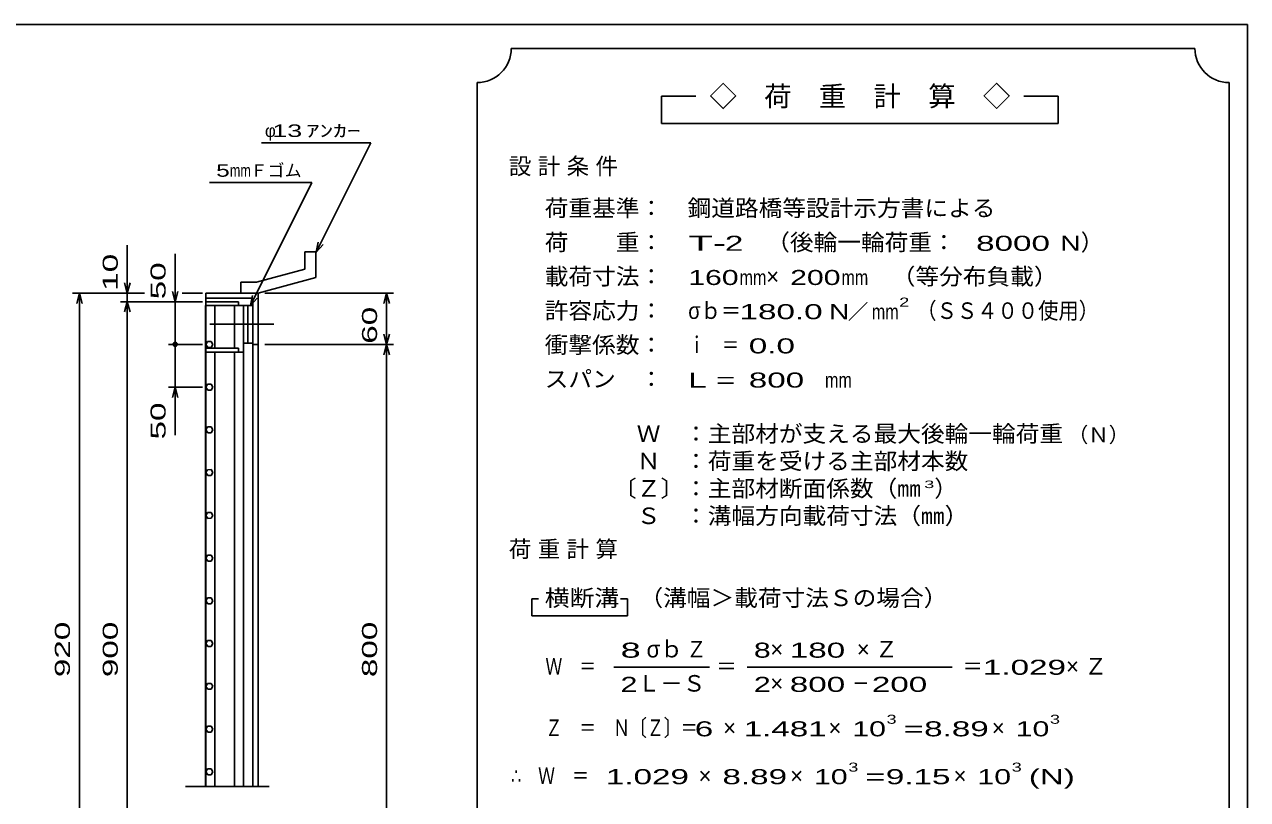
# Model space of a CAD drawing. Units: millimetres, scale not verified. Extents: x -1456 to 1385, y -1026 to 843.
# Drawn here: x -46 to 1385, y -64 to 843 of the extents above; entities that cross this region are included whole.
import ezdxf
from ezdxf.enums import TextEntityAlignment as Align

# ---------------------------------------------------------------- set-up
doc = ezdxf.new("R2010")
doc.units = ezdxf.units.MM
doc.header["$LTSCALE"] = 8
doc.linetypes.add('CHAIN', pattern=[18.5, 12, -1.5, 3.5, -1.5])
for name, color, linetype, lineweight in [('0_2', 150, 'Continuous', 25), ('16', 3, 'Continuous', 25), ('19', 6, 'Continuous', 25), ('22', 4, 'Continuous', 25), ('24', 2, 'Continuous', 25)]:
    doc.layers.add(name, color=color, linetype=linetype, lineweight=lineweight)
doc.styles.add('ベクトル', font='')
doc.styles.get('ベクトル').set_extended_font_data('ベクトル')

msp = doc.modelspace()

# ---------------------------------------------------------------- linework, layer by layer
at = {"layer": '0_2'}
for p, q in [((-1383.2, 842.8), (1384.8, 842.8)), ((1384.8, 842.8), (1384.8, -917.2))]:
    msp.add_line(p, q, dxfattribs=at)
at = {"layer": '16'}
for p, q in [((166, 518.5), (204, 518.5)), ((166, 514), (166, 518.5)), ((204, 514), (204, 518.5)), ((165.3, -48.5), (165.3, 514)), ((165.3, 514), (166, 514)), ((166, 514), (204, 514)), ((166, -48.5), (166, 514)), ((166, 514), (210, 514)), ((176.5, 464), (176.5, 514)), ((199.5, 464), (199.5, 514)), ((210, -48.5), (210, 514)), ((210, 514), (215, 514)), ((215, 514), (215, 470)), ((221, 514), (215, 514)), ((221, 470), (221, 514)), ((167.976, 471.95), (166, 468.472)), ((166, 468.472), (168.024, 465.022)), ((166, 459.5), (166, 464)), ((166, 464), (204, 464)), ((166, 459.5), (210, 459.5)), ((171.976, 471.978), (167.976, 471.95)), ((168.024, 465.022), (172.024, 465.05)), ((174, 468.5), (171.976, 471.978)), ((172.024, 465.05), (174, 468.528)), ((176.5, -48.5), (176.5, 459.5)), ((199.5, -48.5), (199.5, 459.5)), ((204, 459.5), (204, 464)), ((215, 470), (210, 470)), ((215, 470), (221, 470)), ((167.976, 421.95), (166, 418.472)), ((166, 418.472), (168.024, 415.022)), ((171.976, 421.978), (167.976, 421.95)), ((168.024, 415.022), (172.024, 415.05)), ((174, 418.5), (171.976, 421.978)), ((172.024, 415.05), (174, 418.528)), ((167.976, 371.95), (166, 368.472)), ((166, 368.472), (168.024, 365.022)), ((171.976, 371.978), (167.976, 371.95)), ((168.024, 365.022), (172.024, 365.05)), ((174, 368.5), (171.976, 371.978)), ((172.024, 365.05), (174, 368.528)), ((167.976, 321.95), (166, 318.472)), ((166, 318.472), (168.024, 315.022)), ((171.976, 321.978), (167.976, 321.95)), ((168.024, 315.022), (172.024, 315.05)), ((174, 318.5), (171.976, 321.978)), ((172.024, 315.05), (174, 318.528)), ((167.976, 271.95), (166, 268.472)), ((171.976, 271.978), (167.976, 271.95)), ((174, 268.5), (171.976, 271.978)), ((166, 268.472), (168.024, 265.022)), ((168.024, 265.022), (172.024, 265.05)), ((172.024, 265.05), (174, 268.528)), ((167.976, 221.95), (166, 218.472)), ((166, 218.472), (168.024, 215.022)), ((171.976, 221.978), (167.976, 221.95)), ((168.024, 215.022), (172.024, 215.05)), ((174, 218.5), (171.976, 221.978)), ((172.024, 215.05), (174, 218.528)), ((167.976, 171.95), (166, 168.472)), ((171.976, 171.978), (167.976, 171.95)), ((174, 168.5), (171.976, 171.978)), ((166, 168.472), (168.024, 165.022)), ((168.024, 165.022), (172.024, 165.05)), ((172.024, 165.05), (174, 168.528)), ((167.976, 121.95), (166, 118.472)), ((166, 118.472), (168.024, 115.022)), ((171.976, 121.978), (167.976, 121.95)), ((168.024, 115.022), (172.024, 115.05)), ((174, 118.5), (171.976, 121.978)), ((172.024, 115.05), (174, 118.528)), ((167.976, 71.95), (166, 68.472)), ((171.976, 71.978), (167.976, 71.95)), ((174, 68.5), (171.976, 71.978)), ((166, 68.472), (168.024, 65.022)), ((168.024, 65.022), (172.024, 65.05)), ((172.024, 65.05), (174, 68.528)), ((167.976, 21.95), (166, 18.472)), ((166, 18.472), (168.024, 15.022)), ((171.976, 21.978), (167.976, 21.95)), ((168.024, 15.022), (172.024, 15.05)), ((174, 18.5), (171.976, 21.978)), ((172.024, 15.05), (174, 18.528)), ((167.976, -28.05), (166, -31.528)), ((171.976, -28.022), (167.976, -28.05)), ((174, -31.5), (171.976, -28.022)), ((166, -31.528), (168.024, -34.978)), ((168.024, -34.978), (172.024, -34.95)), ((172.024, -34.95), (174, -31.472)), ((142, -48.5), (240, -48.5))]:
    msp.add_line(p, q, dxfattribs=at)
at = {"layer": '16', "linetype": 'CHAIN'}
msp.add_line((170.4, 492), (245.4, 492), dxfattribs=at)
at = {"layer": '19'}
for p, q in [((281.61, 576.62), (294.61, 576.62)), ((281.61, 556.6), (281.61, 576.62)), ((294.61, 546.62), (294.61, 576.62)), ((281.61, 556.6), (225.28, 541.51)), ((227, 528.5), (294.61, 546.62)), ((206.99, 541.51), (225.28, 541.51)), ((206.99, 528.51), (206.99, 541.51)), ((166, 518.5), (166, 528.5)), ((166, 528.5), (227, 528.5)), ((166, 522.5), (221, 522.5)), ((207, 528.5), (227, 528.5)), ((221, -48.5), (221, 522.5)), ((227, -48.5), (227, 528.5)), ((221, 468.5), (227, 468.5))]:
    msp.add_line(p, q, dxfattribs=at)
at = {"layer": '22'}
for p, q in [((231, 704.5), (359, 704.5)), ((295, 576.5), (359, 704.5)), ((170, 658), (290, 658)), ((218, 514), (290, 658)), ((295, 576.5), (297.4, 588.18)), ((74, 528.5), (74, 584.5)), ((130, 518.5), (130, 574.5)), ((295, 576.5), (303, 585.3)), ((74, 528.5), (70.8, 540.5)), ((74, 528.5), (77.2, 540.5)), ((130, 518.5), (126.8, 530.5)), ((133.2, 530.5), (130, 518.5)), ((10, 528.5), (94, 528.5)), ((14.8, 516.5), (18, 528.5)), ((21.2, 516.5), (18, 528.5)), ((18, -291.5), (18, 528.5)), ((66, 528.5), (94, 528.5)), ((66, 518.5), (162, 518.5)), ((70.8, 506.5), (74, 518.5)), ((74, 518.5), (74, 528.5)), ((77.2, 506.5), (74, 518.5)), ((74, -281.5), (74, 518.5)), ((162, 518.5), (122, 518.5)), ((130, 518.5), (130, 468.5)), ((138, 528.5), (162, 528.5)), ((138, 528.5), (162, 528.5)), ((218, 514), (220.4, 525.68)), ((218, 514), (226, 522.8)), ((235, 528.5), (385.4, 528.5)), ((374.2, 516.5), (377.4, 528.5)), ((380.6, 516.5), (377.4, 528.5)), ((377.4, 468.5), (377.4, 528.5)), ((377.4, 468.5), (374.2, 480.5)), ((377.4, 468.5), (380.6, 480.5)), ((122, 468.5), (162, 468.5)), ((130, 418.5), (130, 468.5)), ((235, 468.5), (385.4, 468.5)), ((374.2, 456.5), (377.4, 468.5)), ((380.6, 456.5), (377.4, 468.5)), ((377.4, -231.5), (377.4, 468.5)), ((122, 418.5), (162, 418.5)), ((126.8, 406.5), (130, 418.5)), ((133.2, 406.5), (130, 418.5)), ((130, 362.5), (130, 418.5))]:
    msp.add_line(p, q, dxfattribs=at)
msp.add_circle((130, 468.5), 2.4, dxfattribs=at)
at = {"layer": '24', "color": 4}
for p, q in [((1323.2, 814.8), (523.2, 814.8)), ((483.2, 774.8), (483.2, -465.2)), ((1363.2, -465.2), (1363.2, 774.8)), ((739.2, 758.8), (699.2, 758.8)), ((699.2, 758.8), (699.2, 726.8)), ((1163.2, 758.8), (1123.2, 758.8)), ((1163.2, 726.8), (1163.2, 758.8)), ((699.2, 726.8), (1163.2, 726.8)), ((555.2, 170.8), (547.2, 170.8)), ((547.2, 170.8), (547.2, 150.8)), ((659.2, 170.8), (651.2, 170.8)), ((659.2, 150.8), (659.2, 170.8)), ((547.2, 150.8), (659.2, 150.8)), ((643.2, 90.8), (755.2, 90.8)), ((799.2, 90.8), (1039.2, 90.8))]:
    msp.add_line(p, q, dxfattribs=at)
for centre, start, end in [((483.2, 814.8), 270, 0), ((1363.2, 814.8), 180, 270)]:
    msp.add_arc(centre, 40, start, end, dxfattribs=at)

# ---------------------------------------------------------------- texts
at = {"layer": '22', "color": 2, "style": 'ベクトル'}
for s, p in [('φ', (235, 718.5)), ('Ｆゴム', (218, 672))]:
    msp.add_text(s, height=14.66, dxfattribs=at).set_placement(p, align=Align.MIDDLE_LEFT)
for s, width, p in [(' 13 ', 1.6, (235, 718.5)), ('ｱﾝｶｰ', 1.6, (283, 718.5)), ('5', 1.45, (178, 672)), ('mm', 0.75, (194, 672))]:
    msp.add_text(s, height=14.66, dxfattribs=dict(at, width=width)).set_placement(p, align=Align.MIDDLE_LEFT)
at = {"layer": '22', "color": 2, "style": 'ベクトル', "width": 1.65}
for s, p in [(' 10 ', (54, 520.5)), (' 50 ', (110, 510.5)), (' 60 ', (357.4, 458.5)), (' 50 ', (110, 346.5)), (' 920 ', (-2, 68.5)), (' 900 ', (54, 68.5)), (' 800 ', (357.4, 68.5))]:
    msp.add_text(s, height=17.6, rotation=90, dxfattribs=at).set_placement(p, align=Align.MIDDLE_LEFT)
at = {"layer": '24', "style": 'ベクトル'}
for s, height, p in [('◇\u3000荷\u3000重\u3000計\u3000算\u3000◇', 23.46, (755.2, 758.8)), ('）', 19.35, (1189.6, 588)), ('×', 19.35, (821.6, 548)), ('／', 17.6, (917.2, 506.8)), ('（Ｎ）', 17.6, (1174.4, 362.8)), ('）', 19.35, (1018.4, 300)), ('σｂ', 19.35, (681.6, 112)), ('×', 19.35, (826.4, 112)), ('Ｌ－Ｓ', 19.35, (671.2, 72)), ('×', 19.35, (826.4, 72)), ('×', 19.35, (771.2, 20)), ('×', 19.35, (894.4, 20)), ('×', 19.35, (1085.6, 20)), ('×', 19.35, (742.4, -36)), ('×', 19.35, (849.6, -36)), ('×', 19.35, (1040.8, -36))]:
    msp.add_text(s, height=height, dxfattribs=at).set_placement(p, align=Align.MIDDLE_LEFT)
for s, height, width, p in [('荷重基準：\u3000', 19.35, 1.05, (562.4, 628)), ('鋼道路橋等設計示方書による', 19.35, 1.05, (729.6, 628)), ('荷\u3000\u3000重：\u3000', 19.35, 1.05, (562.4, 588)), ('T-', 17.6, 2, (730.4, 586.8)), (' 2 ', 17.6, 1.65, (762.4, 586.8)), ('（後輪一輪荷重：', 19.35, 1.05, (821.6, 588)), ('  8000', 17.6, 1.65, (1045.6, 586.8)), ('N', 17.6, 1.4, (1165.6, 586.8)), ('載荷寸法：\u3000', 19.35, 1.05, (562.4, 548)), ('\u3000（等分布負載）', 19.35, 1.05, (940.8, 548)), ('160', 17.6, 1.5, (730.4, 546.8)), ('mm', 17.6, 0.8, (790.4, 546.8)), ('200', 17.6, 1.5, (849.6, 546.8)), ('mm', 17.6, 0.8, (909.6, 546.8)), ('許容応力：\u3000', 19.35, 1.05, (562.4, 508)), ('σｂ＝', 19.35, 0.9, (730.4, 508)), ('180.0', 17.6, 1.65, (790.4, 506.8)), ('N', 17.6, 1.4, (895.2, 506.8)), ('2', 10.56, 1.5, (977.2, 518)), ('（ＳＳ４００使用）', 19.35, 0.9, (997.2, 508)), ('mm', 17.6, 0.8, (945.2, 506.8)), ('衝撃係数：\u3000', 19.35, 1.05, (562.4, 468)), ('ｉ\u3000＝', 19.35, 0.75, (730.4, 468)), (' 0.0', 17.6, 1.65, (790.4, 466.8)), ('スパン\u3000：\u3000', 19.35, 1.05, (562.4, 428)), ('L =', 17.6, 1.65, (730.4, 426.8)), (' 800 ', 17.6, 1.65, (790.4, 426.8)), ('mm', 17.6, 0.8, (890.4, 426.8)), ('\u3000Ｗ\u3000：主部材が支える最大後輪一輪荷重', 19.35, 1.05, (642.4, 364)), ('\u3000Ｎ\u3000：荷重を受ける主部材本数', 19.35, 1.05, (642.4, 332)), ('〔Ｚ〕：主部材断面係数（㎜', 19.35, 1.05, (642.4, 300)), ('3', 8.798, 1.8, (1006.4, 304.8)), ('\u3000Ｓ\u3000：溝幅方向載荷寸法（㎜）', 19.35, 1.05, (642.4, 268)), ('横断溝', 19.35, 1.1, (562.4, 172)), ('\u3000（溝幅＞載荷寸法Ｓの場合）', 19.35, 1.05, (645.6, 172)), ('8', 17.6, 1.8, (651.2, 110.8)), ('Ｚ', 19.35, 0.9, (728, 112)), ('8', 17.6, 1.5, (807.2, 110.8)), (' 180 ', 17.6, 1.65, (838.4, 110.8)), ('Ｗ\u3000＝', 19.35, 0.75, (563.2, 92)), ('＝', 19.35, 0.9, (763.2, 92)), ('＝', 19.35, 0.9, (1051.2, 92)), ('1.029', 17.6, 1.65, (1075.2, 90.8)), ('2', 17.6, 1.5, (651.2, 70.8)), ('2', 17.6, 1.5, (807.2, 70.8)), (' 800 ', 17.6, 1.65, (838.4, 70.8)), ('－', 19.35, 0.75, (922.4, 72)), (' 200 ', 17.6, 1.65, (934.4, 70.8)), ('Ｚ\u3000＝\u3000Ｎ〔Ｚ〕＝', 19.35, 0.75, (563.2, 20)), ('3', 10.56, 1.5, (962.4, 30)), ('3', 10.56, 1.5, (1153.6, 30)), (' 6 ', 17.6, 1.65, (727.2, 18.8)), ('1.481', 17.6, 1.65, (795.2, 18.8)), ('10', 17.6, 1.5, (922.4, 18.8)), ('=', 17.6, 1.7, (982.4, 18.8)), ('8.89', 17.6, 1.65, (1006.4, 18.8)), ('10', 17.6, 1.5, (1113.6, 18.8)), ('∴\u3000Ｗ\u3000＝', 19.35, 0.75, (523.2, -36)), (' 1.029', 17.6, 1.65, (623.2, -37.2)), ('8.89', 17.6, 1.65, (770.4, -37.2)), ('10', 17.6, 1.5, (877.6, -37.2)), ('3', 10.56, 1.5, (917.6, -26)), ('9.15', 17.6, 1.65, (961.6, -37.2)), ('10', 17.6, 1.5, (1068.8, -37.2)), ('3', 10.56, 1.5, (1108.8, -26)), ('(N)', 17.6, 1.65, (1128.8, -37.2)), ('=', 17.6, 1.7, (937.6, -37.2))]:
    msp.add_text(s, height=height, dxfattribs=dict(at, width=width)).set_placement(p, align=Align.MIDDLE_LEFT)
at = {"layer": '24', "char_height": 19.35, "attachment_point": 4, "style": 'ベクトル'}
for s, insert in [('\\T1.28;設計条件', (520.4, 676)), ('\\T1.28;荷重計算', (520.4, 228)), ('\\T1.42;×Ｚ', (927.6, 112)), ('\\T1.42;×Ｚ', (1172.4, 92))]:
    msp.add_mtext(s, dxfattribs=dict(at, insert=insert))

doc.saveas('drawing.dxf')
